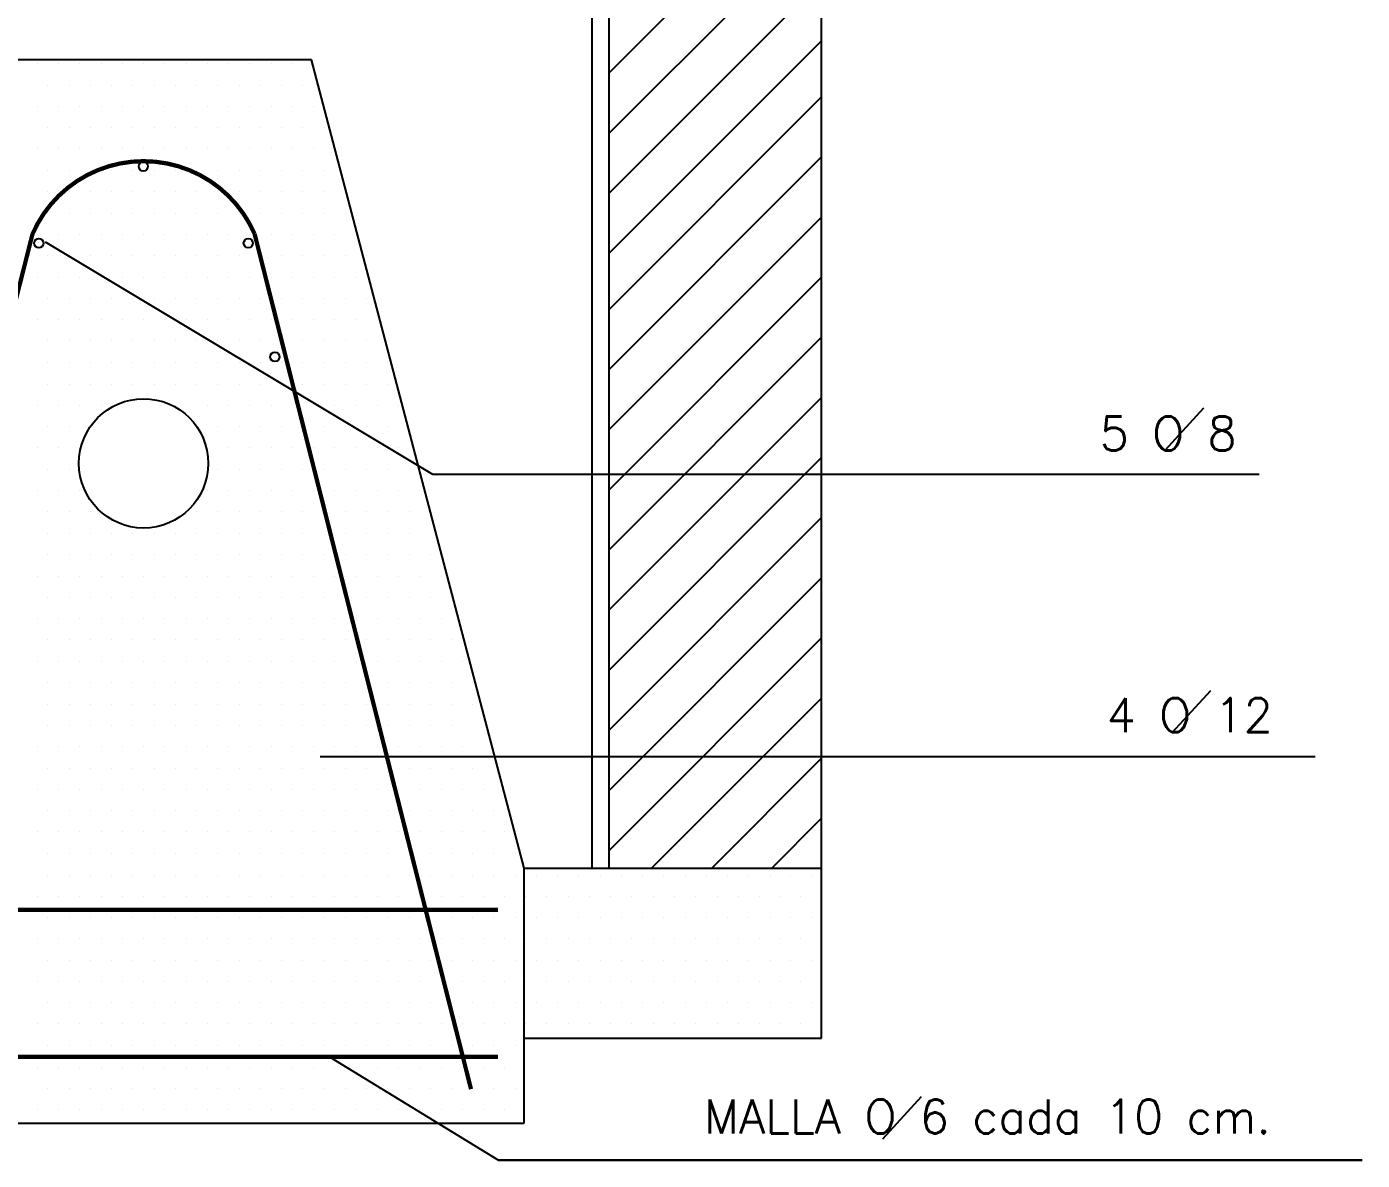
# Model space of a CAD drawing. Extents: x -0.23 to 5.77, y -0.31 to 4.78.
# Drawn here: x 4.204 to 5.775, y 2.225 to 3.559 of the extents above; entities that cross this region are included whole.
import ezdxf

# ---------------------------------------------------------------- set-up
doc = ezdxf.new("R2010")
doc.units = 0
doc.header["$LTSCALE"] = 0.1
doc.layers.get('0').update_dxf_attribs({"linetype": 'CONTINUOUS'})
doc.layers.get('DEFPOINTS').update_dxf_attribs({"color": 6, "linetype": 'CONTINUOUS'})
doc.styles.add('ROMANS', font='ROMANS.SHX')

msp = doc.modelspace()

# ---------------------------------------------------------------- linework, layer by layer
for p, q in [((5.13888, 2.36913), (5.13888, 3.87001)), ((4.86888, 2.56913), (4.86888, 3.81975)), ((4.88888, 2.56913), (4.88888, 3.82348)), ((4.53888, 3.51975), (4.13888, 3.51975)), ((4.78888, 2.56913), (4.53888, 3.51975)), ((4.68148, 3.03184), (4.22581, 3.30515)), ((5.54297, 3.06068), (5.58861, 3.11042)), ((5.65346, 3.03184), (4.68148, 3.03184)), ((5.55131, 2.72839), (5.59695, 2.77813)), ((4.54897, 2.70042), (5.71972, 2.70042)), ((4.78888, 2.56913), (5.13888, 2.56913)), ((4.78888, 2.26913), (4.78888, 2.56913)), ((4.78888, 2.36913), (5.13888, 2.36913)), ((4.55998, 2.34704), (4.75874, 2.22547)), ((5.21078, 2.25086), (5.25642, 2.3006)), ((3.88888, 2.26913), (4.78888, 2.26913)), ((4.75874, 2.22547), (5.77496, 2.22547)), ((5.77496, 2.22547), (4.75874, 2.22547))]:
    msp.add_line(p, q)
at = {"color": 0}
for p, q in [((4.88888, 3.50432), (5.13888, 3.75432)), ((4.88888, 3.43361), (5.13888, 3.68361)), ((4.88888, 3.3629), (5.13888, 3.6129)), ((4.88888, 3.29219), (5.13888, 3.54219)), ((4.21625, 3.51503), (4.21625, 3.51503)), ((4.24125, 3.51503), (4.24125, 3.51503)), ((4.26625, 3.51503), (4.26625, 3.51503)), ((4.29125, 3.51503), (4.29125, 3.51503)), ((4.31625, 3.51503), (4.31625, 3.51503)), ((4.34125, 3.51503), (4.34125, 3.51503)), ((4.36625, 3.51503), (4.36625, 3.51503)), ((4.39125, 3.51503), (4.39125, 3.51503)), ((4.41625, 3.51503), (4.41625, 3.51503)), ((4.44125, 3.51503), (4.44125, 3.51503)), ((4.46625, 3.51503), (4.46625, 3.51503)), ((4.49125, 3.51503), (4.49125, 3.51503)), ((4.51625, 3.51503), (4.51625, 3.51503)), ((4.54125, 3.51503), (4.54125, 3.51503)), ((4.22875, 3.49003), (4.22875, 3.49003)), ((4.25375, 3.49003), (4.25375, 3.49003)), ((4.27875, 3.49003), (4.27875, 3.49003)), ((4.30375, 3.49003), (4.30375, 3.49003)), ((4.32875, 3.49003), (4.32875, 3.49003)), ((4.35375, 3.49003), (4.35375, 3.49003)), ((4.37875, 3.49003), (4.37875, 3.49003)), ((4.40375, 3.49003), (4.40375, 3.49003)), ((4.42875, 3.49003), (4.42875, 3.49003)), ((4.45375, 3.49003), (4.45375, 3.49003)), ((4.47875, 3.49003), (4.47875, 3.49003)), ((4.50375, 3.49003), (4.50375, 3.49003)), ((4.52875, 3.49003), (4.52875, 3.49003)), ((4.88888, 3.22621), (5.13888, 3.47621)), ((4.21625, 3.46503), (4.21625, 3.46503)), ((4.24125, 3.46503), (4.24125, 3.46503)), ((4.26625, 3.46503), (4.26625, 3.46503)), ((4.29125, 3.46503), (4.29125, 3.46503)), ((4.31625, 3.46503), (4.31625, 3.46503)), ((4.34125, 3.46503), (4.34125, 3.46503)), ((4.36625, 3.46503), (4.36625, 3.46503)), ((4.39125, 3.46503), (4.39125, 3.46503)), ((4.41625, 3.46503), (4.41625, 3.46503)), ((4.44125, 3.46503), (4.44125, 3.46503)), ((4.46625, 3.46503), (4.46625, 3.46503)), ((4.49125, 3.46503), (4.49125, 3.46503)), ((4.51625, 3.46503), (4.51625, 3.46503)), ((4.54125, 3.46503), (4.54125, 3.46503)), ((4.22875, 3.44003), (4.22875, 3.44003)), ((4.25375, 3.44003), (4.25375, 3.44003)), ((4.27875, 3.44003), (4.27875, 3.44003)), ((4.30375, 3.44003), (4.30375, 3.44003)), ((4.32875, 3.44003), (4.32875, 3.44003)), ((4.35375, 3.44003), (4.35375, 3.44003)), ((4.37875, 3.44003), (4.37875, 3.44003)), ((4.40375, 3.44003), (4.40375, 3.44003)), ((4.42875, 3.44003), (4.42875, 3.44003)), ((4.45375, 3.44003), (4.45375, 3.44003)), ((4.47875, 3.44003), (4.47875, 3.44003)), ((4.50375, 3.44003), (4.50375, 3.44003)), ((4.52875, 3.44003), (4.52875, 3.44003)), ((4.55375, 3.44003), (4.55375, 3.44003)), ((4.21625, 3.41503), (4.21625, 3.41503)), ((4.24125, 3.41503), (4.24125, 3.41503)), ((4.26625, 3.41503), (4.26625, 3.41503)), ((4.29125, 3.41503), (4.29125, 3.41503)), ((4.31625, 3.41503), (4.31625, 3.41503)), ((4.34125, 3.41503), (4.34125, 3.41503)), ((4.36625, 3.41503), (4.36625, 3.41503)), ((4.39125, 3.41503), (4.39125, 3.41503)), ((4.41625, 3.41503), (4.41625, 3.41503)), ((4.44125, 3.41503), (4.44125, 3.41503)), ((4.46625, 3.41503), (4.46625, 3.41503)), ((4.49125, 3.41503), (4.49125, 3.41503)), ((4.51625, 3.41503), (4.51625, 3.41503)), ((4.54125, 3.41503), (4.54125, 3.41503)), ((4.56625, 3.41503), (4.56625, 3.41503)), ((4.88888, 3.1555), (5.13888, 3.4055)), ((4.22875, 3.39003), (4.22875, 3.39003)), ((4.25375, 3.39003), (4.25375, 3.39003)), ((4.27875, 3.39003), (4.27875, 3.39003)), ((4.30375, 3.39003), (4.30375, 3.39003)), ((4.32875, 3.39003), (4.32875, 3.39003)), ((4.35375, 3.39003), (4.35375, 3.39003)), ((4.37875, 3.39003), (4.37875, 3.39003)), ((4.40375, 3.39003), (4.40375, 3.39003)), ((4.42875, 3.39003), (4.42875, 3.39003)), ((4.45375, 3.39003), (4.45375, 3.39003)), ((4.47875, 3.39003), (4.47875, 3.39003)), ((4.50375, 3.39003), (4.50375, 3.39003)), ((4.52875, 3.39003), (4.52875, 3.39003)), ((4.55375, 3.39003), (4.55375, 3.39003)), ((4.22875, 3.36432), (4.22875, 3.36432)), ((4.25375, 3.36432), (4.25375, 3.36432)), ((4.27875, 3.36432), (4.27875, 3.36432)), ((4.30375, 3.36432), (4.30375, 3.36432)), ((4.32875, 3.36432), (4.32875, 3.36432)), ((4.35375, 3.36432), (4.35375, 3.36432)), ((4.37875, 3.36432), (4.37875, 3.36432)), ((4.40375, 3.36432), (4.40375, 3.36432)), ((4.42875, 3.36432), (4.42875, 3.36432)), ((4.45375, 3.36432), (4.45375, 3.36432)), ((4.47875, 3.36432), (4.47875, 3.36432)), ((4.50375, 3.36432), (4.50375, 3.36432)), ((4.52875, 3.36432), (4.52875, 3.36432)), ((4.55375, 3.36432), (4.55375, 3.36432)), ((4.57875, 3.36432), (4.57875, 3.36432)), ((4.22875, 3.33919), (4.22875, 3.33919)), ((4.25375, 3.33919), (4.25375, 3.33919)), ((4.27875, 3.33919), (4.27875, 3.33919)), ((4.30375, 3.33919), (4.30375, 3.33919)), ((4.32875, 3.33919), (4.32875, 3.33919)), ((4.35375, 3.33919), (4.35375, 3.33919)), ((4.37875, 3.33919), (4.37875, 3.33919)), ((4.40375, 3.33919), (4.40375, 3.33919)), ((4.42875, 3.33919), (4.42875, 3.33919)), ((4.45375, 3.33919), (4.45375, 3.33919)), ((4.47875, 3.33919), (4.47875, 3.33919)), ((4.50375, 3.33919), (4.50375, 3.33919)), ((4.52875, 3.33919), (4.52875, 3.33919)), ((4.55375, 3.33919), (4.55375, 3.33919)), ((4.57875, 3.33919), (4.57875, 3.33919)), ((4.88888, 3.08479), (5.13888, 3.33479)), ((4.21625, 3.31419), (4.21625, 3.31419)), ((4.24125, 3.31419), (4.24125, 3.31419)), ((4.26625, 3.31419), (4.26625, 3.31419)), ((4.29125, 3.31419), (4.29125, 3.31419)), ((4.31625, 3.31419), (4.31625, 3.31419)), ((4.34125, 3.31419), (4.34125, 3.31419)), ((4.36625, 3.31419), (4.36625, 3.31419)), ((4.39125, 3.31419), (4.39125, 3.31419)), ((4.41625, 3.31419), (4.41625, 3.31419)), ((4.44125, 3.31419), (4.44125, 3.31419)), ((4.46625, 3.31419), (4.46625, 3.31419)), ((4.49125, 3.31419), (4.49125, 3.31419)), ((4.51625, 3.31419), (4.51625, 3.31419)), ((4.54125, 3.31419), (4.54125, 3.31419)), ((4.56625, 3.31419), (4.56625, 3.31419)), ((4.59125, 3.31419), (4.59125, 3.31419)), ((4.22875, 3.28919), (4.22875, 3.28919)), ((4.25375, 3.28919), (4.25375, 3.28919)), ((4.27875, 3.28919), (4.27875, 3.28919)), ((4.30375, 3.28919), (4.30375, 3.28919)), ((4.32875, 3.28919), (4.32875, 3.28919)), ((4.35375, 3.28919), (4.35375, 3.28919)), ((4.37875, 3.28919), (4.37875, 3.28919)), ((4.40375, 3.28919), (4.40375, 3.28919)), ((4.42875, 3.28919), (4.42875, 3.28919)), ((4.45375, 3.28919), (4.45375, 3.28919)), ((4.47875, 3.28919), (4.47875, 3.28919)), ((4.50375, 3.28919), (4.50375, 3.28919)), ((4.52875, 3.28919), (4.52875, 3.28919)), ((4.55375, 3.28919), (4.55375, 3.28919)), ((4.57875, 3.28919), (4.57875, 3.28919)), ((4.60375, 3.28919), (4.60375, 3.28919)), ((4.21625, 3.26419), (4.21625, 3.26419)), ((4.24125, 3.26419), (4.24125, 3.26419)), ((4.26625, 3.26419), (4.26625, 3.26419)), ((4.29125, 3.26419), (4.29125, 3.26419)), ((4.31625, 3.26419), (4.31625, 3.26419)), ((4.34125, 3.26419), (4.34125, 3.26419)), ((4.36625, 3.26419), (4.36625, 3.26419)), ((4.39125, 3.26419), (4.39125, 3.26419)), ((4.41625, 3.26419), (4.41625, 3.26419)), ((4.44125, 3.26419), (4.44125, 3.26419)), ((4.46625, 3.26419), (4.46625, 3.26419)), ((4.49125, 3.26419), (4.49125, 3.26419)), ((4.51625, 3.26419), (4.51625, 3.26419)), ((4.54125, 3.26419), (4.54125, 3.26419)), ((4.56625, 3.26419), (4.56625, 3.26419)), ((4.59125, 3.26419), (4.59125, 3.26419)), ((4.88888, 3.01408), (5.13888, 3.26408)), ((4.22875, 3.23919), (4.22875, 3.23919)), ((4.25375, 3.23919), (4.25375, 3.23919)), ((4.27875, 3.23919), (4.27875, 3.23919)), ((4.30375, 3.23919), (4.30375, 3.23919)), ((4.32875, 3.23919), (4.32875, 3.23919)), ((4.35375, 3.23919), (4.35375, 3.23919)), ((4.37875, 3.23919), (4.37875, 3.23919)), ((4.40375, 3.23919), (4.40375, 3.23919)), ((4.42875, 3.23919), (4.42875, 3.23919)), ((4.45375, 3.23919), (4.45375, 3.23919)), ((4.47875, 3.23919), (4.47875, 3.23919)), ((4.50375, 3.23919), (4.50375, 3.23919)), ((4.52875, 3.23919), (4.52875, 3.23919)), ((4.55375, 3.23919), (4.55375, 3.23919)), ((4.57875, 3.23919), (4.57875, 3.23919)), ((4.60375, 3.23919), (4.60375, 3.23919)), ((4.21625, 3.21419), (4.21625, 3.21419)), ((4.24125, 3.21419), (4.24125, 3.21419)), ((4.26625, 3.21419), (4.26625, 3.21419)), ((4.29125, 3.21419), (4.29125, 3.21419)), ((4.31625, 3.21419), (4.31625, 3.21419)), ((4.34125, 3.21419), (4.34125, 3.21419)), ((4.36625, 3.21419), (4.36625, 3.21419)), ((4.39125, 3.21419), (4.39125, 3.21419)), ((4.41625, 3.21419), (4.41625, 3.21419)), ((4.44125, 3.21419), (4.44125, 3.21419)), ((4.46625, 3.21419), (4.46625, 3.21419)), ((4.49125, 3.21419), (4.49125, 3.21419)), ((4.51625, 3.21419), (4.51625, 3.21419)), ((4.54125, 3.21419), (4.54125, 3.21419)), ((4.56625, 3.21419), (4.56625, 3.21419)), ((4.59125, 3.21419), (4.59125, 3.21419)), ((4.88888, 2.94337), (5.13888, 3.19337)), ((4.22875, 3.18919), (4.22875, 3.18919)), ((4.25375, 3.18919), (4.25375, 3.18919)), ((4.27875, 3.18919), (4.27875, 3.18919)), ((4.30375, 3.18919), (4.30375, 3.18919)), ((4.32875, 3.18919), (4.32875, 3.18919)), ((4.35375, 3.18919), (4.35375, 3.18919)), ((4.37875, 3.18919), (4.37875, 3.18919)), ((4.40375, 3.18919), (4.40375, 3.18919)), ((4.42875, 3.18919), (4.42875, 3.18919)), ((4.45375, 3.18919), (4.45375, 3.18919)), ((4.47875, 3.18919), (4.47875, 3.18919)), ((4.50375, 3.18919), (4.50375, 3.18919)), ((4.52875, 3.18919), (4.52875, 3.18919)), ((4.55375, 3.18919), (4.55375, 3.18919)), ((4.57875, 3.18919), (4.57875, 3.18919)), ((4.60375, 3.18919), (4.60375, 3.18919)), ((4.22875, 3.16348), (4.22875, 3.16348)), ((4.25375, 3.16348), (4.25375, 3.16348)), ((4.27875, 3.16348), (4.27875, 3.16348)), ((4.30375, 3.16348), (4.30375, 3.16348)), ((4.32875, 3.16348), (4.32875, 3.16348)), ((4.35375, 3.16348), (4.35375, 3.16348)), ((4.37875, 3.16348), (4.37875, 3.16348)), ((4.40375, 3.16348), (4.40375, 3.16348)), ((4.42875, 3.16348), (4.42875, 3.16348)), ((4.45375, 3.16348), (4.45375, 3.16348)), ((4.47875, 3.16348), (4.47875, 3.16348)), ((4.50375, 3.16348), (4.50375, 3.16348)), ((4.52875, 3.16348), (4.52875, 3.16348)), ((4.55375, 3.16348), (4.55375, 3.16348)), ((4.57875, 3.16348), (4.57875, 3.16348)), ((4.60375, 3.16348), (4.60375, 3.16348)), ((4.62875, 3.16348), (4.62875, 3.16348)), ((4.22875, 3.13835), (4.22875, 3.13835)), ((4.25375, 3.13835), (4.25375, 3.13835)), ((4.27875, 3.13835), (4.27875, 3.13835)), ((4.30375, 3.13835), (4.30375, 3.13835)), ((4.32875, 3.13835), (4.32875, 3.13835)), ((4.35375, 3.13835), (4.35375, 3.13835)), ((4.37875, 3.13835), (4.37875, 3.13835)), ((4.40375, 3.13835), (4.40375, 3.13835)), ((4.42875, 3.13835), (4.42875, 3.13835)), ((4.45375, 3.13835), (4.45375, 3.13835)), ((4.47875, 3.13835), (4.47875, 3.13835)), ((4.50375, 3.13835), (4.50375, 3.13835)), ((4.52875, 3.13835), (4.52875, 3.13835)), ((4.55375, 3.13835), (4.55375, 3.13835)), ((4.57875, 3.13835), (4.57875, 3.13835)), ((4.60375, 3.13835), (4.60375, 3.13835)), ((4.62875, 3.13835), (4.62875, 3.13835)), ((4.21625, 3.11335), (4.21625, 3.11335)), ((4.24125, 3.11335), (4.24125, 3.11335)), ((4.26625, 3.11335), (4.26625, 3.11335)), ((4.29125, 3.11335), (4.29125, 3.11335)), ((4.41625, 3.11335), (4.41625, 3.11335)), ((4.44125, 3.11335), (4.44125, 3.11335)), ((4.46625, 3.11335), (4.46625, 3.11335)), ((4.49125, 3.11335), (4.49125, 3.11335)), ((4.51625, 3.11335), (4.51625, 3.11335)), ((4.54125, 3.11335), (4.54125, 3.11335)), ((4.56625, 3.11335), (4.56625, 3.11335)), ((4.59125, 3.11335), (4.59125, 3.11335)), ((4.61625, 3.11335), (4.61625, 3.11335)), ((4.64125, 3.11335), (4.64125, 3.11335)), ((4.88888, 2.87266), (5.13888, 3.12266)), ((4.22875, 3.08835), (4.22875, 3.08835)), ((4.25375, 3.08835), (4.25375, 3.08835)), ((4.27875, 3.08835), (4.27875, 3.08835)), ((4.40375, 3.08835), (4.40375, 3.08835)), ((4.42875, 3.08835), (4.42875, 3.08835)), ((4.45375, 3.08835), (4.45375, 3.08835)), ((4.47875, 3.08835), (4.47875, 3.08835)), ((4.50375, 3.08835), (4.50375, 3.08835)), ((4.52875, 3.08835), (4.52875, 3.08835)), ((4.55375, 3.08835), (4.55375, 3.08835)), ((4.57875, 3.08835), (4.57875, 3.08835)), ((4.60375, 3.08835), (4.60375, 3.08835)), ((4.62875, 3.08835), (4.62875, 3.08835)), ((4.21625, 3.06335), (4.21625, 3.06335)), ((4.24125, 3.06335), (4.24125, 3.06335)), ((4.26625, 3.06335), (4.26625, 3.06335)), ((4.41625, 3.06335), (4.41625, 3.06335)), ((4.44125, 3.06335), (4.44125, 3.06335)), ((4.46625, 3.06335), (4.46625, 3.06335)), ((4.49125, 3.06335), (4.49125, 3.06335)), ((4.51625, 3.06335), (4.51625, 3.06335)), ((4.54125, 3.06335), (4.54125, 3.06335)), ((4.56625, 3.06335), (4.56625, 3.06335)), ((4.59125, 3.06335), (4.59125, 3.06335)), ((4.61625, 3.06335), (4.61625, 3.06335)), ((4.64125, 3.06335), (4.64125, 3.06335)), ((4.88888, 2.80194), (5.13888, 3.05194)), ((4.22875, 3.03835), (4.22875, 3.03835)), ((4.25375, 3.03835), (4.25375, 3.03835)), ((4.42875, 3.03835), (4.42875, 3.03835)), ((4.45375, 3.03835), (4.45375, 3.03835)), ((4.47875, 3.03835), (4.47875, 3.03835)), ((4.50375, 3.03835), (4.50375, 3.03835)), ((4.52875, 3.03835), (4.52875, 3.03835)), ((4.55375, 3.03835), (4.55375, 3.03835)), ((4.57875, 3.03835), (4.57875, 3.03835)), ((4.60375, 3.03835), (4.60375, 3.03835)), ((4.62875, 3.03835), (4.62875, 3.03835)), ((4.65375, 3.03835), (4.65375, 3.03835)), ((4.21625, 3.01335), (4.21625, 3.01335)), ((4.24125, 3.01335), (4.24125, 3.01335)), ((4.26625, 3.01335), (4.26625, 3.01335)), ((4.41625, 3.01335), (4.41625, 3.01335)), ((4.44125, 3.01335), (4.44125, 3.01335)), ((4.46625, 3.01335), (4.46625, 3.01335)), ((4.49125, 3.01335), (4.49125, 3.01335)), ((4.51625, 3.01335), (4.51625, 3.01335)), ((4.54125, 3.01335), (4.54125, 3.01335)), ((4.56625, 3.01335), (4.56625, 3.01335)), ((4.59125, 3.01335), (4.59125, 3.01335)), ((4.61625, 3.01335), (4.61625, 3.01335)), ((4.64125, 3.01335), (4.64125, 3.01335)), ((4.66625, 3.01335), (4.66625, 3.01335)), ((4.22875, 2.98835), (4.22875, 2.98835)), ((4.25375, 2.98835), (4.25375, 2.98835)), ((4.27875, 2.98835), (4.27875, 2.98835)), ((4.40375, 2.98835), (4.40375, 2.98835)), ((4.42875, 2.98835), (4.42875, 2.98835)), ((4.45375, 2.98835), (4.45375, 2.98835)), ((4.47875, 2.98835), (4.47875, 2.98835)), ((4.50375, 2.98835), (4.50375, 2.98835)), ((4.52875, 2.98835), (4.52875, 2.98835)), ((4.55375, 2.98835), (4.55375, 2.98835)), ((4.57875, 2.98835), (4.57875, 2.98835)), ((4.60375, 2.98835), (4.60375, 2.98835)), ((4.62875, 2.98835), (4.62875, 2.98835)), ((4.65375, 2.98835), (4.65375, 2.98835)), ((4.88888, 2.73123), (5.13888, 2.98123)), ((4.22875, 2.96264), (4.22875, 2.96264)), ((4.25375, 2.96264), (4.25375, 2.96264)), ((4.27875, 2.96264), (4.27875, 2.96264)), ((4.30375, 2.96264), (4.30375, 2.96264)), ((4.32875, 2.96264), (4.32875, 2.96264)), ((4.35375, 2.96264), (4.35375, 2.96264)), ((4.37875, 2.96264), (4.37875, 2.96264)), ((4.40375, 2.96264), (4.40375, 2.96264)), ((4.42875, 2.96264), (4.42875, 2.96264)), ((4.45375, 2.96264), (4.45375, 2.96264)), ((4.47875, 2.96264), (4.47875, 2.96264)), ((4.50375, 2.96264), (4.50375, 2.96264)), ((4.52875, 2.96264), (4.52875, 2.96264)), ((4.55375, 2.96264), (4.55375, 2.96264)), ((4.57875, 2.96264), (4.57875, 2.96264)), ((4.60375, 2.96264), (4.60375, 2.96264)), ((4.62875, 2.96264), (4.62875, 2.96264)), ((4.65375, 2.96264), (4.65375, 2.96264)), ((4.22875, 2.93751), (4.22875, 2.93751)), ((4.25375, 2.93751), (4.25375, 2.93751)), ((4.27875, 2.93751), (4.27875, 2.93751)), ((4.30375, 2.93751), (4.30375, 2.93751)), ((4.32875, 2.93751), (4.32875, 2.93751)), ((4.35375, 2.93751), (4.35375, 2.93751)), ((4.37875, 2.93751), (4.37875, 2.93751)), ((4.40375, 2.93751), (4.40375, 2.93751)), ((4.42875, 2.93751), (4.42875, 2.93751)), ((4.45375, 2.93751), (4.45375, 2.93751)), ((4.47875, 2.93751), (4.47875, 2.93751)), ((4.50375, 2.93751), (4.50375, 2.93751)), ((4.52875, 2.93751), (4.52875, 2.93751)), ((4.55375, 2.93751), (4.55375, 2.93751)), ((4.57875, 2.93751), (4.57875, 2.93751)), ((4.60375, 2.93751), (4.60375, 2.93751)), ((4.62875, 2.93751), (4.62875, 2.93751)), ((4.65375, 2.93751), (4.65375, 2.93751)), ((4.67875, 2.93751), (4.67875, 2.93751)), ((4.21625, 2.91251), (4.21625, 2.91251)), ((4.24125, 2.91251), (4.24125, 2.91251)), ((4.26625, 2.91251), (4.26625, 2.91251)), ((4.29125, 2.91251), (4.29125, 2.91251)), ((4.31625, 2.91251), (4.31625, 2.91251)), ((4.34125, 2.91251), (4.34125, 2.91251)), ((4.36625, 2.91251), (4.36625, 2.91251)), ((4.39125, 2.91251), (4.39125, 2.91251)), ((4.41625, 2.91251), (4.41625, 2.91251)), ((4.44125, 2.91251), (4.44125, 2.91251)), ((4.46625, 2.91251), (4.46625, 2.91251)), ((4.49125, 2.91251), (4.49125, 2.91251)), ((4.51625, 2.91251), (4.51625, 2.91251)), ((4.54125, 2.91251), (4.54125, 2.91251)), ((4.56625, 2.91251), (4.56625, 2.91251)), ((4.59125, 2.91251), (4.59125, 2.91251)), ((4.61625, 2.91251), (4.61625, 2.91251)), ((4.64125, 2.91251), (4.64125, 2.91251)), ((4.66625, 2.91251), (4.66625, 2.91251)), ((4.69125, 2.91251), (4.69125, 2.91251)), ((4.88888, 2.66052), (5.13888, 2.91052)), ((4.22875, 2.88751), (4.22875, 2.88751)), ((4.25375, 2.88751), (4.25375, 2.88751)), ((4.27875, 2.88751), (4.27875, 2.88751)), ((4.30375, 2.88751), (4.30375, 2.88751)), ((4.32875, 2.88751), (4.32875, 2.88751)), ((4.35375, 2.88751), (4.35375, 2.88751)), ((4.37875, 2.88751), (4.37875, 2.88751)), ((4.40375, 2.88751), (4.40375, 2.88751)), ((4.42875, 2.88751), (4.42875, 2.88751)), ((4.45375, 2.88751), (4.45375, 2.88751)), ((4.47875, 2.88751), (4.47875, 2.88751)), ((4.50375, 2.88751), (4.50375, 2.88751)), ((4.52875, 2.88751), (4.52875, 2.88751)), ((4.55375, 2.88751), (4.55375, 2.88751)), ((4.57875, 2.88751), (4.57875, 2.88751)), ((4.60375, 2.88751), (4.60375, 2.88751)), ((4.62875, 2.88751), (4.62875, 2.88751)), ((4.65375, 2.88751), (4.65375, 2.88751)), ((4.67875, 2.88751), (4.67875, 2.88751)), ((4.70375, 2.88751), (4.70375, 2.88751)), ((4.21625, 2.86251), (4.21625, 2.86251)), ((4.24125, 2.86251), (4.24125, 2.86251)), ((4.26625, 2.86251), (4.26625, 2.86251)), ((4.29125, 2.86251), (4.29125, 2.86251)), ((4.31625, 2.86251), (4.31625, 2.86251)), ((4.34125, 2.86251), (4.34125, 2.86251)), ((4.36625, 2.86251), (4.36625, 2.86251)), ((4.39125, 2.86251), (4.39125, 2.86251)), ((4.41625, 2.86251), (4.41625, 2.86251)), ((4.44125, 2.86251), (4.44125, 2.86251)), ((4.46625, 2.86251), (4.46625, 2.86251)), ((4.49125, 2.86251), (4.49125, 2.86251)), ((4.51625, 2.86251), (4.51625, 2.86251)), ((4.54125, 2.86251), (4.54125, 2.86251)), ((4.56625, 2.86251), (4.56625, 2.86251)), ((4.59125, 2.86251), (4.59125, 2.86251)), ((4.61625, 2.86251), (4.61625, 2.86251)), ((4.64125, 2.86251), (4.64125, 2.86251)), ((4.66625, 2.86251), (4.66625, 2.86251)), ((4.69125, 2.86251), (4.69125, 2.86251)), ((4.22875, 2.83751), (4.22875, 2.83751)), ((4.25375, 2.83751), (4.25375, 2.83751)), ((4.27875, 2.83751), (4.27875, 2.83751)), ((4.30375, 2.83751), (4.30375, 2.83751)), ((4.32875, 2.83751), (4.32875, 2.83751)), ((4.35375, 2.83751), (4.35375, 2.83751)), ((4.37875, 2.83751), (4.37875, 2.83751)), ((4.40375, 2.83751), (4.40375, 2.83751)), ((4.42875, 2.83751), (4.42875, 2.83751)), ((4.45375, 2.83751), (4.45375, 2.83751)), ((4.47875, 2.83751), (4.47875, 2.83751)), ((4.50375, 2.83751), (4.50375, 2.83751)), ((4.52875, 2.83751), (4.52875, 2.83751)), ((4.55375, 2.83751), (4.55375, 2.83751)), ((4.57875, 2.83751), (4.57875, 2.83751)), ((4.60375, 2.83751), (4.60375, 2.83751)), ((4.62875, 2.83751), (4.62875, 2.83751)), ((4.65375, 2.83751), (4.65375, 2.83751)), ((4.67875, 2.83751), (4.67875, 2.83751)), ((4.70375, 2.83751), (4.70375, 2.83751)), ((4.88888, 2.58981), (5.13888, 2.83981)), ((4.21625, 2.81251), (4.21625, 2.81251)), ((4.24125, 2.81251), (4.24125, 2.81251)), ((4.26625, 2.81251), (4.26625, 2.81251)), ((4.29125, 2.81251), (4.29125, 2.81251)), ((4.31625, 2.81251), (4.31625, 2.81251)), ((4.34125, 2.81251), (4.34125, 2.81251)), ((4.36625, 2.81251), (4.36625, 2.81251)), ((4.39125, 2.81251), (4.39125, 2.81251)), ((4.41625, 2.81251), (4.41625, 2.81251)), ((4.44125, 2.81251), (4.44125, 2.81251)), ((4.46625, 2.81251), (4.46625, 2.81251)), ((4.49125, 2.81251), (4.49125, 2.81251)), ((4.51625, 2.81251), (4.51625, 2.81251)), ((4.54125, 2.81251), (4.54125, 2.81251)), ((4.56625, 2.81251), (4.56625, 2.81251)), ((4.59125, 2.81251), (4.59125, 2.81251)), ((4.61625, 2.81251), (4.61625, 2.81251)), ((4.64125, 2.81251), (4.64125, 2.81251)), ((4.66625, 2.81251), (4.66625, 2.81251)), ((4.69125, 2.81251), (4.69125, 2.81251)), ((4.71625, 2.81251), (4.71625, 2.81251)), ((4.22875, 2.78751), (4.22875, 2.78751)), ((4.25375, 2.78751), (4.25375, 2.78751)), ((4.27875, 2.78751), (4.27875, 2.78751)), ((4.30375, 2.78751), (4.30375, 2.78751)), ((4.32875, 2.78751), (4.32875, 2.78751)), ((4.35375, 2.78751), (4.35375, 2.78751)), ((4.37875, 2.78751), (4.37875, 2.78751)), ((4.40375, 2.78751), (4.40375, 2.78751)), ((4.42875, 2.78751), (4.42875, 2.78751)), ((4.45375, 2.78751), (4.45375, 2.78751)), ((4.47875, 2.78751), (4.47875, 2.78751)), ((4.50375, 2.78751), (4.50375, 2.78751)), ((4.52875, 2.78751), (4.52875, 2.78751)), ((4.55375, 2.78751), (4.55375, 2.78751)), ((4.57875, 2.78751), (4.57875, 2.78751)), ((4.60375, 2.78751), (4.60375, 2.78751)), ((4.62875, 2.78751), (4.62875, 2.78751)), ((4.65375, 2.78751), (4.65375, 2.78751)), ((4.67875, 2.78751), (4.67875, 2.78751)), ((4.70375, 2.78751), (4.70375, 2.78751)), ((4.72875, 2.78751), (4.72875, 2.78751)), ((4.93891, 2.56913), (5.13888, 2.7691)), ((4.22875, 2.7618), (4.22875, 2.7618)), ((4.25375, 2.7618), (4.25375, 2.7618)), ((4.27875, 2.7618), (4.27875, 2.7618)), ((4.30375, 2.7618), (4.30375, 2.7618)), ((4.32875, 2.7618), (4.32875, 2.7618)), ((4.35375, 2.7618), (4.35375, 2.7618)), ((4.37875, 2.7618), (4.37875, 2.7618)), ((4.40375, 2.7618), (4.40375, 2.7618)), ((4.42875, 2.7618), (4.42875, 2.7618)), ((4.45375, 2.7618), (4.45375, 2.7618)), ((4.47875, 2.7618), (4.47875, 2.7618)), ((4.50375, 2.7618), (4.50375, 2.7618)), ((4.52875, 2.7618), (4.52875, 2.7618)), ((4.55375, 2.7618), (4.55375, 2.7618)), ((4.57875, 2.7618), (4.57875, 2.7618)), ((4.60375, 2.7618), (4.60375, 2.7618)), ((4.62875, 2.7618), (4.62875, 2.7618)), ((4.65375, 2.7618), (4.65375, 2.7618)), ((4.67875, 2.7618), (4.67875, 2.7618)), ((4.70375, 2.7618), (4.70375, 2.7618)), ((4.72875, 2.7618), (4.72875, 2.7618)), ((4.22875, 2.73667), (4.22875, 2.73667)), ((4.25375, 2.73667), (4.25375, 2.73667)), ((4.27875, 2.73667), (4.27875, 2.73667)), ((4.30375, 2.73667), (4.30375, 2.73667)), ((4.32875, 2.73667), (4.32875, 2.73667)), ((4.35375, 2.73667), (4.35375, 2.73667)), ((4.37875, 2.73667), (4.37875, 2.73667)), ((4.40375, 2.73667), (4.40375, 2.73667)), ((4.42875, 2.73667), (4.42875, 2.73667)), ((4.45375, 2.73667), (4.45375, 2.73667)), ((4.47875, 2.73667), (4.47875, 2.73667)), ((4.50375, 2.73667), (4.50375, 2.73667)), ((4.52875, 2.73667), (4.52875, 2.73667)), ((4.55375, 2.73667), (4.55375, 2.73667)), ((4.57875, 2.73667), (4.57875, 2.73667)), ((4.60375, 2.73667), (4.60375, 2.73667)), ((4.62875, 2.73667), (4.62875, 2.73667)), ((4.65375, 2.73667), (4.65375, 2.73667)), ((4.67875, 2.73667), (4.67875, 2.73667)), ((4.70375, 2.73667), (4.70375, 2.73667)), ((4.21625, 2.71167), (4.21625, 2.71167)), ((4.24125, 2.71167), (4.24125, 2.71167)), ((4.26625, 2.71167), (4.26625, 2.71167)), ((4.29125, 2.71167), (4.29125, 2.71167)), ((4.31625, 2.71167), (4.31625, 2.71167)), ((4.34125, 2.71167), (4.34125, 2.71167)), ((4.36625, 2.71167), (4.36625, 2.71167)), ((4.39125, 2.71167), (4.39125, 2.71167)), ((4.41625, 2.71167), (4.41625, 2.71167)), ((4.44125, 2.71167), (4.44125, 2.71167)), ((4.46625, 2.71167), (4.46625, 2.71167)), ((4.49125, 2.71167), (4.49125, 2.71167)), ((4.51625, 2.71167), (4.51625, 2.71167)), ((4.54125, 2.71167), (4.54125, 2.71167)), ((4.56625, 2.71167), (4.56625, 2.71167)), ((4.59125, 2.71167), (4.59125, 2.71167)), ((4.61625, 2.71167), (4.61625, 2.71167)), ((4.64125, 2.71167), (4.64125, 2.71167)), ((4.66625, 2.71167), (4.66625, 2.71167)), ((4.69125, 2.71167), (4.69125, 2.71167)), ((4.71625, 2.71167), (4.71625, 2.71167)), ((5.00962, 2.56913), (5.13888, 2.69839)), ((4.22875, 2.68667), (4.22875, 2.68667)), ((4.25375, 2.68667), (4.25375, 2.68667)), ((4.27875, 2.68667), (4.27875, 2.68667)), ((4.30375, 2.68667), (4.30375, 2.68667)), ((4.32875, 2.68667), (4.32875, 2.68667)), ((4.35375, 2.68667), (4.35375, 2.68667)), ((4.37875, 2.68667), (4.37875, 2.68667)), ((4.40375, 2.68667), (4.40375, 2.68667)), ((4.42875, 2.68667), (4.42875, 2.68667)), ((4.45375, 2.68667), (4.45375, 2.68667)), ((4.47875, 2.68667), (4.47875, 2.68667)), ((4.50375, 2.68667), (4.50375, 2.68667)), ((4.52875, 2.68667), (4.52875, 2.68667)), ((4.55375, 2.68667), (4.55375, 2.68667)), ((4.57875, 2.68667), (4.57875, 2.68667)), ((4.60375, 2.68667), (4.60375, 2.68667)), ((4.62875, 2.68667), (4.62875, 2.68667)), ((4.65375, 2.68667), (4.65375, 2.68667)), ((4.67875, 2.68667), (4.67875, 2.68667)), ((4.70375, 2.68667), (4.70375, 2.68667)), ((4.72875, 2.68667), (4.72875, 2.68667)), ((4.21625, 2.66167), (4.21625, 2.66167)), ((4.24125, 2.66167), (4.24125, 2.66167)), ((4.26625, 2.66167), (4.26625, 2.66167)), ((4.29125, 2.66167), (4.29125, 2.66167)), ((4.31625, 2.66167), (4.31625, 2.66167)), ((4.34125, 2.66167), (4.34125, 2.66167)), ((4.36625, 2.66167), (4.36625, 2.66167)), ((4.39125, 2.66167), (4.39125, 2.66167)), ((4.41625, 2.66167), (4.41625, 2.66167)), ((4.44125, 2.66167), (4.44125, 2.66167)), ((4.46625, 2.66167), (4.46625, 2.66167)), ((4.49125, 2.66167), (4.49125, 2.66167)), ((4.51625, 2.66167), (4.51625, 2.66167)), ((4.54125, 2.66167), (4.54125, 2.66167)), ((4.56625, 2.66167), (4.56625, 2.66167)), ((4.59125, 2.66167), (4.59125, 2.66167)), ((4.61625, 2.66167), (4.61625, 2.66167)), ((4.64125, 2.66167), (4.64125, 2.66167)), ((4.66625, 2.66167), (4.66625, 2.66167)), ((4.69125, 2.66167), (4.69125, 2.66167)), ((4.71625, 2.66167), (4.71625, 2.66167)), ((4.74079, 2.66167), (4.74079, 2.66167)), ((4.22875, 2.63667), (4.22875, 2.63667)), ((4.25375, 2.63667), (4.25375, 2.63667)), ((4.27875, 2.63667), (4.27875, 2.63667)), ((4.30375, 2.63667), (4.30375, 2.63667)), ((4.32875, 2.63667), (4.32875, 2.63667)), ((4.35375, 2.63667), (4.35375, 2.63667)), ((4.37875, 2.63667), (4.37875, 2.63667)), ((4.40375, 2.63667), (4.40375, 2.63667)), ((4.42875, 2.63667), (4.42875, 2.63667)), ((4.45375, 2.63667), (4.45375, 2.63667)), ((4.47875, 2.63667), (4.47875, 2.63667)), ((4.50375, 2.63667), (4.50375, 2.63667)), ((4.52875, 2.63667), (4.52875, 2.63667)), ((4.55375, 2.63667), (4.55375, 2.63667)), ((4.57875, 2.63667), (4.57875, 2.63667)), ((4.60375, 2.63667), (4.60375, 2.63667)), ((4.62875, 2.63667), (4.62875, 2.63667)), ((4.65375, 2.63667), (4.65375, 2.63667)), ((4.67875, 2.63667), (4.67875, 2.63667)), ((4.70375, 2.63667), (4.70375, 2.63667)), ((4.72875, 2.63667), (4.72875, 2.63667)), ((4.75329, 2.63667), (4.75329, 2.63667)), ((5.08034, 2.56913), (5.13888, 2.62768)), ((4.21625, 2.61167), (4.21625, 2.61167)), ((4.24125, 2.61167), (4.24125, 2.61167)), ((4.26625, 2.61167), (4.26625, 2.61167)), ((4.29125, 2.61167), (4.29125, 2.61167)), ((4.31625, 2.61167), (4.31625, 2.61167)), ((4.34125, 2.61167), (4.34125, 2.61167)), ((4.36625, 2.61167), (4.36625, 2.61167)), ((4.39125, 2.61167), (4.39125, 2.61167)), ((4.41625, 2.61167), (4.41625, 2.61167)), ((4.44125, 2.61167), (4.44125, 2.61167)), ((4.46625, 2.61167), (4.46625, 2.61167)), ((4.49125, 2.61167), (4.49125, 2.61167)), ((4.51625, 2.61167), (4.51625, 2.61167)), ((4.54125, 2.61167), (4.54125, 2.61167)), ((4.56625, 2.61167), (4.56625, 2.61167)), ((4.59125, 2.61167), (4.59125, 2.61167)), ((4.61625, 2.61167), (4.61625, 2.61167)), ((4.64125, 2.61167), (4.64125, 2.61167)), ((4.66625, 2.61167), (4.66625, 2.61167)), ((4.69125, 2.61167), (4.69125, 2.61167)), ((4.71625, 2.61167), (4.71625, 2.61167)), ((4.74079, 2.61167), (4.74079, 2.61167)), ((4.76579, 2.61167), (4.76579, 2.61167)), ((4.22875, 2.58667), (4.22875, 2.58667)), ((4.25375, 2.58667), (4.25375, 2.58667)), ((4.27875, 2.58667), (4.27875, 2.58667)), ((4.30375, 2.58667), (4.30375, 2.58667)), ((4.32875, 2.58667), (4.32875, 2.58667)), ((4.35375, 2.58667), (4.35375, 2.58667)), ((4.37875, 2.58667), (4.37875, 2.58667)), ((4.40375, 2.58667), (4.40375, 2.58667)), ((4.42875, 2.58667), (4.42875, 2.58667)), ((4.45375, 2.58667), (4.45375, 2.58667)), ((4.47875, 2.58667), (4.47875, 2.58667)), ((4.50375, 2.58667), (4.50375, 2.58667)), ((4.52875, 2.58667), (4.52875, 2.58667)), ((4.55375, 2.58667), (4.55375, 2.58667)), ((4.57875, 2.58667), (4.57875, 2.58667)), ((4.60375, 2.58667), (4.60375, 2.58667)), ((4.62875, 2.58667), (4.62875, 2.58667)), ((4.65375, 2.58667), (4.65375, 2.58667)), ((4.67875, 2.58667), (4.67875, 2.58667)), ((4.70375, 2.58667), (4.70375, 2.58667)), ((4.72875, 2.58667), (4.72875, 2.58667)), ((4.75329, 2.58667), (4.75329, 2.58667)), ((4.77829, 2.58667), (4.77829, 2.58667)), ((4.22875, 2.56096), (4.22875, 2.56096)), ((4.25375, 2.56096), (4.25375, 2.56096)), ((4.27875, 2.56096), (4.27875, 2.56096)), ((4.30375, 2.56096), (4.30375, 2.56096)), ((4.32875, 2.56096), (4.32875, 2.56096)), ((4.35375, 2.56096), (4.35375, 2.56096)), ((4.37875, 2.56096), (4.37875, 2.56096)), ((4.40375, 2.56096), (4.40375, 2.56096)), ((4.42875, 2.56096), (4.42875, 2.56096)), ((4.45375, 2.56096), (4.45375, 2.56096)), ((4.47875, 2.56096), (4.47875, 2.56096)), ((4.50375, 2.56096), (4.50375, 2.56096)), ((4.52875, 2.56096), (4.52875, 2.56096)), ((4.55375, 2.56096), (4.55375, 2.56096)), ((4.57875, 2.56096), (4.57875, 2.56096)), ((4.60375, 2.56096), (4.60375, 2.56096)), ((4.62875, 2.56096), (4.62875, 2.56096)), ((4.65375, 2.56096), (4.65375, 2.56096)), ((4.67875, 2.56096), (4.67875, 2.56096)), ((4.70375, 2.56096), (4.70375, 2.56096)), ((4.72875, 2.56096), (4.72875, 2.56096)), ((4.75329, 2.56096), (4.75329, 2.56096)), ((4.77829, 2.56096), (4.77829, 2.56096)), ((4.80329, 2.56096), (4.80329, 2.56096)), ((4.82829, 2.56096), (4.82829, 2.56096)), ((4.85329, 2.56096), (4.85329, 2.56096)), ((4.87829, 2.56096), (4.87829, 2.56096)), ((4.90329, 2.56096), (4.90329, 2.56096)), ((4.92829, 2.56096), (4.92829, 2.56096)), ((4.95329, 2.56096), (4.95329, 2.56096)), ((4.97829, 2.56096), (4.97829, 2.56096)), ((5.00347, 2.56096), (5.00347, 2.56096)), ((5.02847, 2.56096), (5.02847, 2.56096)), ((5.05347, 2.56096), (5.05347, 2.56096)), ((5.07847, 2.56096), (5.07847, 2.56096)), ((5.10185, 2.56096), (5.10185, 2.56096)), ((5.12685, 2.56096), (5.12685, 2.56096)), ((4.21625, 2.53596), (4.21625, 2.53596)), ((4.24125, 2.53596), (4.24125, 2.53596)), ((4.26625, 2.53596), (4.26625, 2.53596)), ((4.29125, 2.53596), (4.29125, 2.53596)), ((4.31625, 2.53596), (4.31625, 2.53596)), ((4.34125, 2.53596), (4.34125, 2.53596)), ((4.36625, 2.53596), (4.36625, 2.53596)), ((4.39125, 2.53596), (4.39125, 2.53596)), ((4.41625, 2.53596), (4.41625, 2.53596)), ((4.44125, 2.53596), (4.44125, 2.53596)), ((4.46625, 2.53596), (4.46625, 2.53596)), ((4.49125, 2.53596), (4.49125, 2.53596)), ((4.51625, 2.53596), (4.51625, 2.53596)), ((4.54125, 2.53596), (4.54125, 2.53596)), ((4.56625, 2.53596), (4.56625, 2.53596)), ((4.59125, 2.53596), (4.59125, 2.53596)), ((4.61625, 2.53596), (4.61625, 2.53596)), ((4.64125, 2.53596), (4.64125, 2.53596)), ((4.66625, 2.53596), (4.66625, 2.53596)), ((4.69125, 2.53596), (4.69125, 2.53596)), ((4.71625, 2.53596), (4.71625, 2.53596)), ((4.74079, 2.53596), (4.74079, 2.53596)), ((4.76579, 2.53596), (4.76579, 2.53596)), ((4.79079, 2.53596), (4.79079, 2.53596)), ((4.81579, 2.53596), (4.81579, 2.53596)), ((4.84079, 2.53596), (4.84079, 2.53596)), ((4.86579, 2.53596), (4.86579, 2.53596)), ((4.89079, 2.53596), (4.89079, 2.53596)), ((4.91579, 2.53596), (4.91579, 2.53596)), ((4.94079, 2.53596), (4.94079, 2.53596)), ((4.96579, 2.53596), (4.96579, 2.53596)), ((4.99097, 2.53596), (4.99097, 2.53596)), ((5.01597, 2.53596), (5.01597, 2.53596)), ((5.04097, 2.53596), (5.04097, 2.53596)), ((5.06597, 2.53596), (5.06597, 2.53596)), ((5.08935, 2.53596), (5.08935, 2.53596)), ((5.11435, 2.53596), (5.11435, 2.53596)), ((5.13935, 2.53596), (5.13935, 2.53596)), ((4.22875, 2.51096), (4.22875, 2.51096)), ((4.25375, 2.51096), (4.25375, 2.51096)), ((4.27875, 2.51096), (4.27875, 2.51096)), ((4.30375, 2.51096), (4.30375, 2.51096)), ((4.32875, 2.51096), (4.32875, 2.51096)), ((4.35375, 2.51096), (4.35375, 2.51096)), ((4.37875, 2.51096), (4.37875, 2.51096)), ((4.40375, 2.51096), (4.40375, 2.51096)), ((4.42875, 2.51096), (4.42875, 2.51096)), ((4.45375, 2.51096), (4.45375, 2.51096)), ((4.47875, 2.51096), (4.47875, 2.51096)), ((4.50375, 2.51096), (4.50375, 2.51096)), ((4.52875, 2.51096), (4.52875, 2.51096)), ((4.55375, 2.51096), (4.55375, 2.51096)), ((4.57875, 2.51096), (4.57875, 2.51096)), ((4.60375, 2.51096), (4.60375, 2.51096)), ((4.62875, 2.51096), (4.62875, 2.51096)), ((4.65375, 2.51096), (4.65375, 2.51096)), ((4.67875, 2.51096), (4.67875, 2.51096)), ((4.70375, 2.51096), (4.70375, 2.51096)), ((4.72875, 2.51096), (4.72875, 2.51096)), ((4.75329, 2.51096), (4.75329, 2.51096)), ((4.77829, 2.51096), (4.77829, 2.51096)), ((4.80329, 2.51096), (4.80329, 2.51096)), ((4.82829, 2.51096), (4.82829, 2.51096)), ((4.85329, 2.51096), (4.85329, 2.51096)), ((4.87829, 2.51096), (4.87829, 2.51096)), ((4.90329, 2.51096), (4.90329, 2.51096)), ((4.92829, 2.51096), (4.92829, 2.51096)), ((4.95329, 2.51096), (4.95329, 2.51096)), ((4.97829, 2.51096), (4.97829, 2.51096)), ((5.00347, 2.51096), (5.00347, 2.51096)), ((5.02847, 2.51096), (5.02847, 2.51096)), ((5.05347, 2.51096), (5.05347, 2.51096)), ((5.07847, 2.51096), (5.07847, 2.51096)), ((5.10185, 2.51096), (5.10185, 2.51096)), ((5.12685, 2.51096), (5.12685, 2.51096)), ((4.21625, 2.48596), (4.21625, 2.48596)), ((4.24125, 2.48596), (4.24125, 2.48596)), ((4.26625, 2.48596), (4.26625, 2.48596)), ((4.29125, 2.48596), (4.29125, 2.48596)), ((4.31625, 2.48596), (4.31625, 2.48596)), ((4.34125, 2.48596), (4.34125, 2.48596)), ((4.36625, 2.48596), (4.36625, 2.48596)), ((4.39125, 2.48596), (4.39125, 2.48596)), ((4.41625, 2.48596), (4.41625, 2.48596)), ((4.44125, 2.48596), (4.44125, 2.48596)), ((4.46625, 2.48596), (4.46625, 2.48596)), ((4.49125, 2.48596), (4.49125, 2.48596)), ((4.51625, 2.48596), (4.51625, 2.48596)), ((4.54125, 2.48596), (4.54125, 2.48596)), ((4.56625, 2.48596), (4.56625, 2.48596)), ((4.59125, 2.48596), (4.59125, 2.48596)), ((4.61625, 2.48596), (4.61625, 2.48596)), ((4.64125, 2.48596), (4.64125, 2.48596)), ((4.66625, 2.48596), (4.66625, 2.48596)), ((4.69125, 2.48596), (4.69125, 2.48596)), ((4.71625, 2.48596), (4.71625, 2.48596)), ((4.74079, 2.48596), (4.74079, 2.48596)), ((4.76579, 2.48596), (4.76579, 2.48596)), ((4.79079, 2.48596), (4.79079, 2.48596)), ((4.81579, 2.48596), (4.81579, 2.48596)), ((4.84079, 2.48596), (4.84079, 2.48596)), ((4.86579, 2.48596), (4.86579, 2.48596)), ((4.89079, 2.48596), (4.89079, 2.48596)), ((4.91579, 2.48596), (4.91579, 2.48596)), ((4.94079, 2.48596), (4.94079, 2.48596)), ((4.96579, 2.48596), (4.96579, 2.48596)), ((4.99097, 2.48596), (4.99097, 2.48596)), ((5.01597, 2.48596), (5.01597, 2.48596)), ((5.04097, 2.48596), (5.04097, 2.48596)), ((5.06597, 2.48596), (5.06597, 2.48596)), ((5.08935, 2.48596), (5.08935, 2.48596)), ((5.11435, 2.48596), (5.11435, 2.48596)), ((5.13935, 2.48596), (5.13935, 2.48596)), ((4.22875, 2.46096), (4.22875, 2.46096)), ((4.25375, 2.46096), (4.25375, 2.46096)), ((4.27875, 2.46096), (4.27875, 2.46096)), ((4.30375, 2.46096), (4.30375, 2.46096)), ((4.32875, 2.46096), (4.32875, 2.46096)), ((4.35375, 2.46096), (4.35375, 2.46096)), ((4.37875, 2.46096), (4.37875, 2.46096)), ((4.40375, 2.46096), (4.40375, 2.46096)), ((4.42875, 2.46096), (4.42875, 2.46096)), ((4.45375, 2.46096), (4.45375, 2.46096)), ((4.47875, 2.46096), (4.47875, 2.46096)), ((4.50375, 2.46096), (4.50375, 2.46096)), ((4.52875, 2.46096), (4.52875, 2.46096)), ((4.55375, 2.46096), (4.55375, 2.46096)), ((4.57875, 2.46096), (4.57875, 2.46096)), ((4.60375, 2.46096), (4.60375, 2.46096)), ((4.62875, 2.46096), (4.62875, 2.46096)), ((4.65375, 2.46096), (4.65375, 2.46096)), ((4.67875, 2.46096), (4.67875, 2.46096)), ((4.70375, 2.46096), (4.70375, 2.46096)), ((4.72875, 2.46096), (4.72875, 2.46096)), ((4.75329, 2.46096), (4.75329, 2.46096)), ((4.77829, 2.46096), (4.77829, 2.46096)), ((4.80329, 2.46096), (4.80329, 2.46096)), ((4.82829, 2.46096), (4.82829, 2.46096)), ((4.85329, 2.46096), (4.85329, 2.46096)), ((4.87829, 2.46096), (4.87829, 2.46096)), ((4.90329, 2.46096), (4.90329, 2.46096)), ((4.92829, 2.46096), (4.92829, 2.46096)), ((4.95329, 2.46096), (4.95329, 2.46096)), ((4.97829, 2.46096), (4.97829, 2.46096)), ((5.00347, 2.46096), (5.00347, 2.46096)), ((5.02847, 2.46096), (5.02847, 2.46096)), ((5.05347, 2.46096), (5.05347, 2.46096)), ((5.07847, 2.46096), (5.07847, 2.46096)), ((5.10185, 2.46096), (5.10185, 2.46096)), ((5.12685, 2.46096), (5.12685, 2.46096)), ((4.21625, 2.43596), (4.21625, 2.43596)), ((4.24125, 2.43596), (4.24125, 2.43596)), ((4.26625, 2.43596), (4.26625, 2.43596)), ((4.29125, 2.43596), (4.29125, 2.43596)), ((4.31625, 2.43596), (4.31625, 2.43596)), ((4.34125, 2.43596), (4.34125, 2.43596)), ((4.36625, 2.43596), (4.36625, 2.43596)), ((4.39125, 2.43596), (4.39125, 2.43596)), ((4.41625, 2.43596), (4.41625, 2.43596)), ((4.44125, 2.43596), (4.44125, 2.43596)), ((4.46625, 2.43596), (4.46625, 2.43596)), ((4.49125, 2.43596), (4.49125, 2.43596)), ((4.51625, 2.43596), (4.51625, 2.43596)), ((4.54125, 2.43596), (4.54125, 2.43596)), ((4.56625, 2.43596), (4.56625, 2.43596)), ((4.59125, 2.43596), (4.59125, 2.43596)), ((4.61625, 2.43596), (4.61625, 2.43596)), ((4.64125, 2.43596), (4.64125, 2.43596)), ((4.66625, 2.43596), (4.66625, 2.43596)), ((4.69125, 2.43596), (4.69125, 2.43596)), ((4.71625, 2.43596), (4.71625, 2.43596)), ((4.74079, 2.43596), (4.74079, 2.43596)), ((4.76579, 2.43596), (4.76579, 2.43596)), ((4.79079, 2.43596), (4.79079, 2.43596)), ((4.81579, 2.43596), (4.81579, 2.43596)), ((4.84079, 2.43596), (4.84079, 2.43596)), ((4.86579, 2.43596), (4.86579, 2.43596)), ((4.89079, 2.43596), (4.89079, 2.43596)), ((4.91579, 2.43596), (4.91579, 2.43596)), ((4.94079, 2.43596), (4.94079, 2.43596)), ((4.96579, 2.43596), (4.96579, 2.43596)), ((4.99097, 2.43596), (4.99097, 2.43596)), ((5.01597, 2.43596), (5.01597, 2.43596)), ((5.04097, 2.43596), (5.04097, 2.43596)), ((5.06597, 2.43596), (5.06597, 2.43596)), ((5.08935, 2.43596), (5.08935, 2.43596)), ((5.11435, 2.43596), (5.11435, 2.43596)), ((5.13935, 2.43596), (5.13935, 2.43596)), ((4.22875, 2.41096), (4.22875, 2.41096)), ((4.25375, 2.41096), (4.25375, 2.41096)), ((4.27875, 2.41096), (4.27875, 2.41096)), ((4.30375, 2.41096), (4.30375, 2.41096)), ((4.32875, 2.41096), (4.32875, 2.41096)), ((4.35375, 2.41096), (4.35375, 2.41096)), ((4.37875, 2.41096), (4.37875, 2.41096)), ((4.40375, 2.41096), (4.40375, 2.41096)), ((4.42875, 2.41096), (4.42875, 2.41096)), ((4.45375, 2.41096), (4.45375, 2.41096)), ((4.47875, 2.41096), (4.47875, 2.41096)), ((4.50375, 2.41096), (4.50375, 2.41096)), ((4.52875, 2.41096), (4.52875, 2.41096)), ((4.55375, 2.41096), (4.55375, 2.41096)), ((4.57875, 2.41096), (4.57875, 2.41096)), ((4.60375, 2.41096), (4.60375, 2.41096)), ((4.62875, 2.41096), (4.62875, 2.41096)), ((4.65375, 2.41096), (4.65375, 2.41096)), ((4.67875, 2.41096), (4.67875, 2.41096)), ((4.70375, 2.41096), (4.70375, 2.41096)), ((4.72875, 2.41096), (4.72875, 2.41096)), ((4.75329, 2.41096), (4.75329, 2.41096)), ((4.77829, 2.41096), (4.77829, 2.41096)), ((4.80329, 2.41096), (4.80329, 2.41096)), ((4.82829, 2.41096), (4.82829, 2.41096)), ((4.85329, 2.41096), (4.85329, 2.41096)), ((4.87829, 2.41096), (4.87829, 2.41096)), ((4.90329, 2.41096), (4.90329, 2.41096)), ((4.92829, 2.41096), (4.92829, 2.41096)), ((4.95329, 2.41096), (4.95329, 2.41096)), ((4.97829, 2.41096), (4.97829, 2.41096)), ((5.00347, 2.41096), (5.00347, 2.41096)), ((5.02847, 2.41096), (5.02847, 2.41096)), ((5.05347, 2.41096), (5.05347, 2.41096)), ((5.07847, 2.41096), (5.07847, 2.41096)), ((5.10185, 2.41096), (5.10185, 2.41096)), ((5.12685, 2.41096), (5.12685, 2.41096)), ((4.21625, 2.38596), (4.21625, 2.38596)), ((4.24125, 2.38596), (4.24125, 2.38596)), ((4.26625, 2.38596), (4.26625, 2.38596)), ((4.29125, 2.38596), (4.29125, 2.38596)), ((4.31625, 2.38596), (4.31625, 2.38596)), ((4.34125, 2.38596), (4.34125, 2.38596)), ((4.36625, 2.38596), (4.36625, 2.38596)), ((4.39125, 2.38596), (4.39125, 2.38596)), ((4.41625, 2.38596), (4.41625, 2.38596)), ((4.44125, 2.38596), (4.44125, 2.38596)), ((4.46625, 2.38596), (4.46625, 2.38596)), ((4.49125, 2.38596), (4.49125, 2.38596)), ((4.51625, 2.38596), (4.51625, 2.38596)), ((4.54125, 2.38596), (4.54125, 2.38596)), ((4.56625, 2.38596), (4.56625, 2.38596)), ((4.59125, 2.38596), (4.59125, 2.38596)), ((4.61625, 2.38596), (4.61625, 2.38596)), ((4.64125, 2.38596), (4.64125, 2.38596)), ((4.66625, 2.38596), (4.66625, 2.38596)), ((4.69125, 2.38596), (4.69125, 2.38596)), ((4.71625, 2.38596), (4.71625, 2.38596)), ((4.74079, 2.38596), (4.74079, 2.38596)), ((4.76579, 2.38596), (4.76579, 2.38596)), ((4.79079, 2.38596), (4.79079, 2.38596)), ((4.81579, 2.38596), (4.81579, 2.38596)), ((4.84079, 2.38596), (4.84079, 2.38596)), ((4.86579, 2.38596), (4.86579, 2.38596)), ((4.89079, 2.38596), (4.89079, 2.38596)), ((4.91579, 2.38596), (4.91579, 2.38596)), ((4.94079, 2.38596), (4.94079, 2.38596)), ((4.96579, 2.38596), (4.96579, 2.38596)), ((4.99097, 2.38596), (4.99097, 2.38596)), ((5.01597, 2.38596), (5.01597, 2.38596)), ((5.04097, 2.38596), (5.04097, 2.38596)), ((5.06597, 2.38596), (5.06597, 2.38596)), ((5.08935, 2.38596), (5.08935, 2.38596)), ((5.11435, 2.38596), (5.11435, 2.38596)), ((5.13935, 2.38596), (5.13935, 2.38596)), ((4.22875, 2.35987), (4.22875, 2.35987)), ((4.25375, 2.35987), (4.25375, 2.35987)), ((4.27875, 2.35987), (4.27875, 2.35987)), ((4.30375, 2.35987), (4.30375, 2.35987)), ((4.32875, 2.35987), (4.32875, 2.35987)), ((4.35375, 2.35987), (4.35375, 2.35987)), ((4.37875, 2.35987), (4.37875, 2.35987)), ((4.40375, 2.35987), (4.40375, 2.35987)), ((4.42875, 2.35987), (4.42875, 2.35987)), ((4.45375, 2.35987), (4.45375, 2.35987)), ((4.47875, 2.35987), (4.47875, 2.35987)), ((4.50375, 2.35987), (4.50375, 2.35987)), ((4.52875, 2.35987), (4.52875, 2.35987)), ((4.55375, 2.35987), (4.55375, 2.35987)), ((4.57875, 2.35987), (4.57875, 2.35987)), ((4.60375, 2.35987), (4.60375, 2.35987)), ((4.62875, 2.35987), (4.62875, 2.35987)), ((4.65375, 2.35987), (4.65375, 2.35987)), ((4.67875, 2.35987), (4.67875, 2.35987)), ((4.70375, 2.35987), (4.70375, 2.35987)), ((4.72875, 2.35987), (4.72875, 2.35987)), ((4.75329, 2.35987), (4.75329, 2.35987)), ((4.77829, 2.35987), (4.77829, 2.35987)), ((4.21625, 2.33487), (4.21625, 2.33487)), ((4.24125, 2.33487), (4.24125, 2.33487)), ((4.26625, 2.33487), (4.26625, 2.33487)), ((4.29125, 2.33487), (4.29125, 2.33487)), ((4.31625, 2.33487), (4.31625, 2.33487)), ((4.34125, 2.33487), (4.34125, 2.33487)), ((4.36625, 2.33487), (4.36625, 2.33487)), ((4.39125, 2.33487), (4.39125, 2.33487)), ((4.41625, 2.33487), (4.41625, 2.33487)), ((4.44125, 2.33487), (4.44125, 2.33487)), ((4.46625, 2.33487), (4.46625, 2.33487)), ((4.49125, 2.33487), (4.49125, 2.33487)), ((4.51625, 2.33487), (4.51625, 2.33487)), ((4.54125, 2.33487), (4.54125, 2.33487)), ((4.56625, 2.33487), (4.56625, 2.33487)), ((4.59125, 2.33487), (4.59125, 2.33487)), ((4.61625, 2.33487), (4.61625, 2.33487)), ((4.64125, 2.33487), (4.64125, 2.33487)), ((4.66625, 2.33487), (4.66625, 2.33487)), ((4.69125, 2.33487), (4.69125, 2.33487)), ((4.71625, 2.33487), (4.71625, 2.33487)), ((4.74079, 2.33487), (4.74079, 2.33487)), ((4.76579, 2.33487), (4.76579, 2.33487)), ((4.22875, 2.30987), (4.22875, 2.30987)), ((4.25375, 2.30987), (4.25375, 2.30987)), ((4.27875, 2.30987), (4.27875, 2.30987)), ((4.30375, 2.30987), (4.30375, 2.30987)), ((4.32875, 2.30987), (4.32875, 2.30987)), ((4.35375, 2.30987), (4.35375, 2.30987)), ((4.37875, 2.30987), (4.37875, 2.30987)), ((4.40375, 2.30987), (4.40375, 2.30987)), ((4.42875, 2.30987), (4.42875, 2.30987)), ((4.45375, 2.30987), (4.45375, 2.30987)), ((4.47875, 2.30987), (4.47875, 2.30987)), ((4.50375, 2.30987), (4.50375, 2.30987)), ((4.52875, 2.30987), (4.52875, 2.30987)), ((4.55375, 2.30987), (4.55375, 2.30987)), ((4.57875, 2.30987), (4.57875, 2.30987)), ((4.60375, 2.30987), (4.60375, 2.30987)), ((4.62875, 2.30987), (4.62875, 2.30987)), ((4.65375, 2.30987), (4.65375, 2.30987)), ((4.67875, 2.30987), (4.67875, 2.30987)), ((4.70375, 2.30987), (4.70375, 2.30987)), ((4.72875, 2.30987), (4.72875, 2.30987)), ((4.75329, 2.30987), (4.75329, 2.30987)), ((4.77829, 2.30987), (4.77829, 2.30987)), ((4.21625, 2.28487), (4.21625, 2.28487)), ((4.24125, 2.28487), (4.24125, 2.28487)), ((4.26625, 2.28487), (4.26625, 2.28487)), ((4.29125, 2.28487), (4.29125, 2.28487)), ((4.31625, 2.28487), (4.31625, 2.28487)), ((4.34125, 2.28487), (4.34125, 2.28487)), ((4.36625, 2.28487), (4.36625, 2.28487)), ((4.39125, 2.28487), (4.39125, 2.28487)), ((4.41625, 2.28487), (4.41625, 2.28487)), ((4.44125, 2.28487), (4.44125, 2.28487)), ((4.46625, 2.28487), (4.46625, 2.28487)), ((4.49125, 2.28487), (4.49125, 2.28487)), ((4.51625, 2.28487), (4.51625, 2.28487)), ((4.54125, 2.28487), (4.54125, 2.28487)), ((4.56625, 2.28487), (4.56625, 2.28487)), ((4.59125, 2.28487), (4.59125, 2.28487)), ((4.61625, 2.28487), (4.61625, 2.28487)), ((4.64125, 2.28487), (4.64125, 2.28487)), ((4.66625, 2.28487), (4.66625, 2.28487)), ((4.69125, 2.28487), (4.69125, 2.28487)), ((4.71625, 2.28487), (4.71625, 2.28487)), ((4.74079, 2.28487), (4.74079, 2.28487)), ((4.76579, 2.28487), (4.76579, 2.28487))]:
    msp.add_line(p, q, dxfattribs=at)
at = {"const_width": 0.005}
msp.add_lwpolyline([(4.4719, 3.31485, 0.6554476), (4.2106, 3.31485, 0.6554476)], format="xyb", dxfattribs=at)
for points in [[(3.95602, 2.30912), (4.2106, 3.31485)], [(4.72648, 2.30912), (4.4719, 3.31485)], [(3.90908, 2.51995), (4.75821, 2.51995)], [(3.90908, 2.34718), (4.75821, 2.34718)]]:
    msp.add_lwpolyline(points, dxfattribs=at)
for centre, radius in [((4.34094, 3.39427), 0.00541), ((4.21809, 3.30403), 0.00541), ((4.46441, 3.30403), 0.00541), ((4.49575, 3.17035), 0.00541), ((4.34125, 3.04509), 0.07603)]:
    msp.add_circle(centre, radius)
at = {"layer": 'DEFPOINTS', "color": 0, "linetype": 'BYBLOCK'}
for p in [(4.73888, 2.76997), (4.73888, 2.76997), (4.73888, 2.56913), (4.73888, 2.56913), (4.98842, 2.56913), (4.98842, 2.56913), (5.0886, 2.56913), (5.0886, 2.56913), (4.73888, 2.36913), (4.98842, 2.36913), (5.0886, 2.36913)]:
    msp.add_point(p, dxfattribs=at)

# ---------------------------------------------------------------- texts
at = {"style": 'ROMANS'}
for s, p in [('5 O 8', (5.46606, 3.06033)), ('4 O 12', (5.47417, 2.72905)), ('MALLA O 6 cada 10 cm.', (5.00068, 2.25688))]:
    msp.add_text(s, height=0.04, dxfattribs=at).set_placement(p)

doc.saveas('drawing.dxf')
